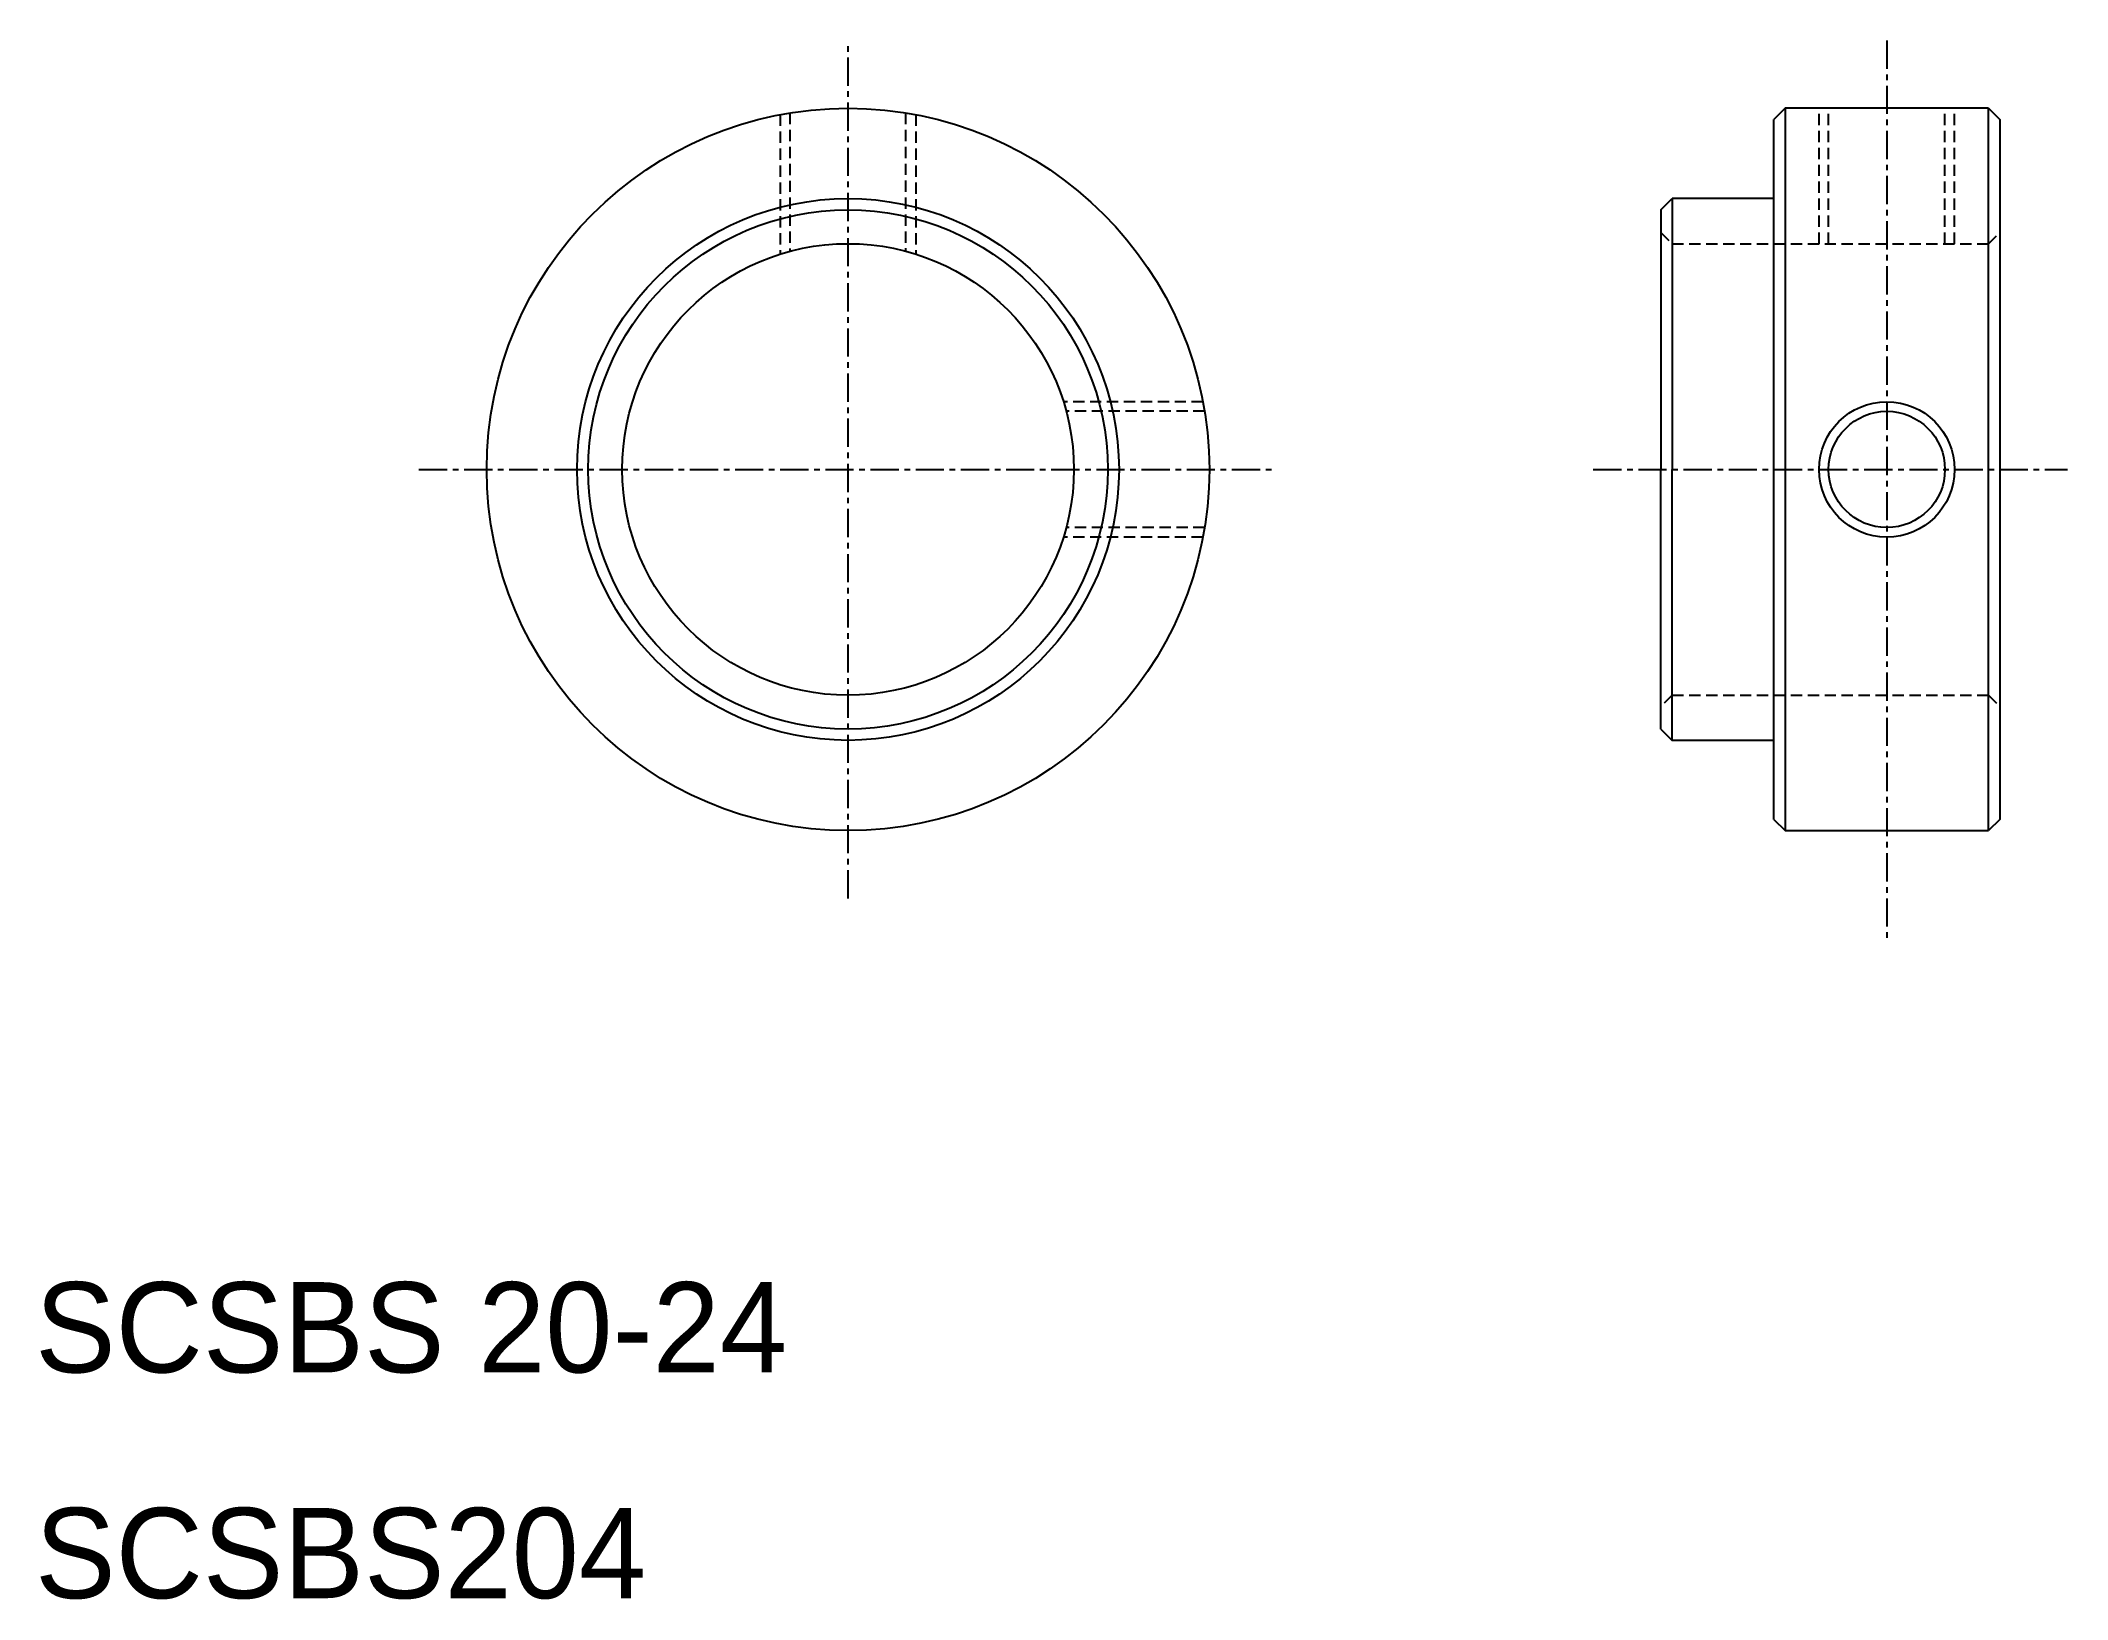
# Model space of a CAD drawing. Extents: x 10.2 to 100, y 9.9 to 79.
import ezdxf

# ---------------------------------------------------------------- set-up
doc = ezdxf.new("R2010")
doc.units = 0
doc.linetypes.add('CENTER', pattern=[2, 1.25, -0.25, 0.25, -0.25])
doc.linetypes.add('DASHED', pattern=[0.75, 0.5, -0.25])
doc.layers.get('0').update_dxf_attribs({"linetype": 'CONTINUOUS'})
doc.layers.add('CENTER', color=1, linetype='CENTER')

msp = doc.modelspace()

# ---------------------------------------------------------------- linework, layer by layer
at = {"color": 3, "linetype": 'DASHED'}
for p, q in [((43, 75.716), (43, 69.539)), ((43.425, 75.791), (43.425, 69.663)), ((48.55, 75.795), (48.55, 69.669)), ((49, 75.716), (49, 69.539)), ((89, 70), (89, 76)), ((89.425, 70), (89.425, 76)), ((94.575, 70), (94.575, 76)), ((95, 70), (95, 76)), ((82, 70.5), (82.5, 70)), ((96.5, 70), (97, 70.5)), ((82.5, 70), (96.5, 70)), ((61.716, 63), (55.539, 63)), ((61.791, 62.575), (55.663, 62.575)), ((61.716, 57), (55.539, 57)), ((61.791, 57.425), (55.663, 57.425)), ((82.5, 50), (82, 49.5)), ((82.5, 50), (96.5, 50)), ((96.5, 50), (97, 49.5))]:
    msp.add_line(p, q, dxfattribs=at)
at = {"color": 7, "linetype": 'CONTINUOUS'}
for p, q in [((87.5, 76), (87, 75.5)), ((87, 72), (87, 75.5)), ((96.5, 76), (87.5, 76)), ((87.5, 76), (87.5, 44)), ((96.5, 76), (97, 75.5)), ((96.5, 44), (96.5, 76)), ((97, 75.5), (97, 44.5)), ((82, 71.5), (82.5, 72)), ((82.5, 72), (82.5, 60)), ((87, 72), (82.5, 72)), ((87, 44.5), (87, 72)), ((82, 71.5), (82, 60)), ((82, 48.5), (82, 60)), ((82.5, 48), (82.5, 60)), ((82, 48.5), (82.5, 48)), ((87, 48), (82.5, 48)), ((87, 44.5), (87.5, 44)), ((87.5, 44), (96.5, 44)), ((97, 44.5), (96.5, 44))]:
    msp.add_line(p, q, dxfattribs=at)
for centre, radius in [((46, 60), 16), ((46, 60), 12), ((46, 60), 11.5), ((46, 60), 10), ((92, 60), 2.575)]:
    msp.add_circle(centre, radius, dxfattribs=at)
at = {"color": 3, "linetype": 'CONTINUOUS'}
msp.add_circle((92, 60), 3, dxfattribs=at)
at = {"layer": 'CENTER', "color": 1, "linetype": 'CENTER'}
for p, q in [((46, 41), (46, 79)), ((92, 79), (92, 39)), ((27, 60), (65, 60)), ((79, 60), (100, 60))]:
    msp.add_line(p, q, dxfattribs=at)

# ---------------------------------------------------------------- texts
at = {"color": 7, "linetype": 'CONTINUOUS'}
for s, p in [('SCSBS 20-24', (10, 20)), ('SCSBS204', (10, 10))]:
    msp.add_text(s, height=4, dxfattribs=at).set_placement(p)

doc.saveas('drawing.dxf')
